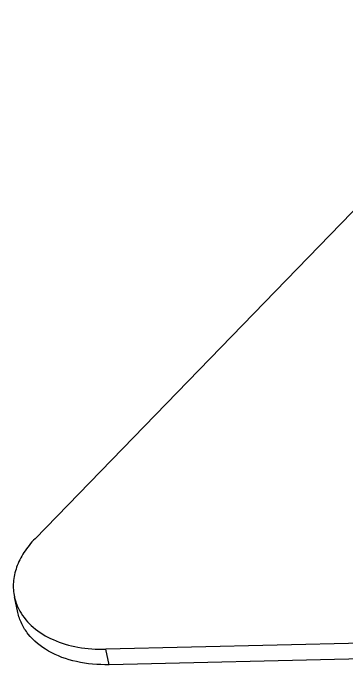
# Model space of a CAD drawing. Header units: millimetres. Extents: x 0 to 594, y 0 to 420.
# Drawn here: x 461.5 to 473.94, y 114.49 to 138.77 of the extents above; entities that cross this region are included whole.
import ezdxf

# ---------------------------------------------------------------- set-up
doc = ezdxf.new("R2010")
doc.units = ezdxf.units.MM
doc.header["$LTSCALE"] = 32.67
doc.layers.get('0').update_dxf_attribs({"linetype": 'CONTINUOUS'})

msp = doc.modelspace()

# ---------------------------------------------------------------- linework, layer by layer
at = {"color": 7, "linetype": 'CONTINUOUS'}
for p, q in [((462.316, 119.192), (508.373, 166.649)), ((461.674, 116.444), (461.549, 117.02)), ((540.232, 116.852), (464.951, 115.074)), ((540.358, 116.276), (465.076, 114.498)), ((465.076, 114.498), (464.951, 115.074))]:
    msp.add_line(p, q, dxfattribs=at)
for points, knots in [([(462.316, 119.192), (462.162, 119.034), (461.892, 118.701), (461.612, 118.148), (461.485, 117.578), (461.51, 117.199), (461.548, 117.02)], [0, 0, 0, 0, 0.276458, 0.532353, 0.771071, 1, 1, 1, 1]), ([(461.548, 117.02), (461.558, 116.975), (461.605, 116.794), (461.679, 116.62), (461.748, 116.497)], [0, 0, 0, 0, 0.248517, 1, 1, 1, 1]), ([(465.076, 114.498), (464.668, 114.488), (463.882, 114.556), (462.827, 114.934), (462.145, 115.481), (461.805, 116.014), (461.706, 116.3), (461.674, 116.445)], [0, 0, 0, 0, 0.290364, 0.554042, 0.787062, 0.89504, 1, 1, 1, 1]), ([(461.748, 116.497), (461.876, 116.268), (462.244, 115.837), (463.005, 115.383), (463.933, 115.112), (464.604, 115.065), (464.951, 115.074)], [0, 0, 0, 0, 0.215142, 0.453087, 0.716214, 1, 1, 1, 1])]:
    msp.add_open_spline(points, degree=3, knots=knots, dxfattribs=at)

doc.saveas('drawing.dxf')
